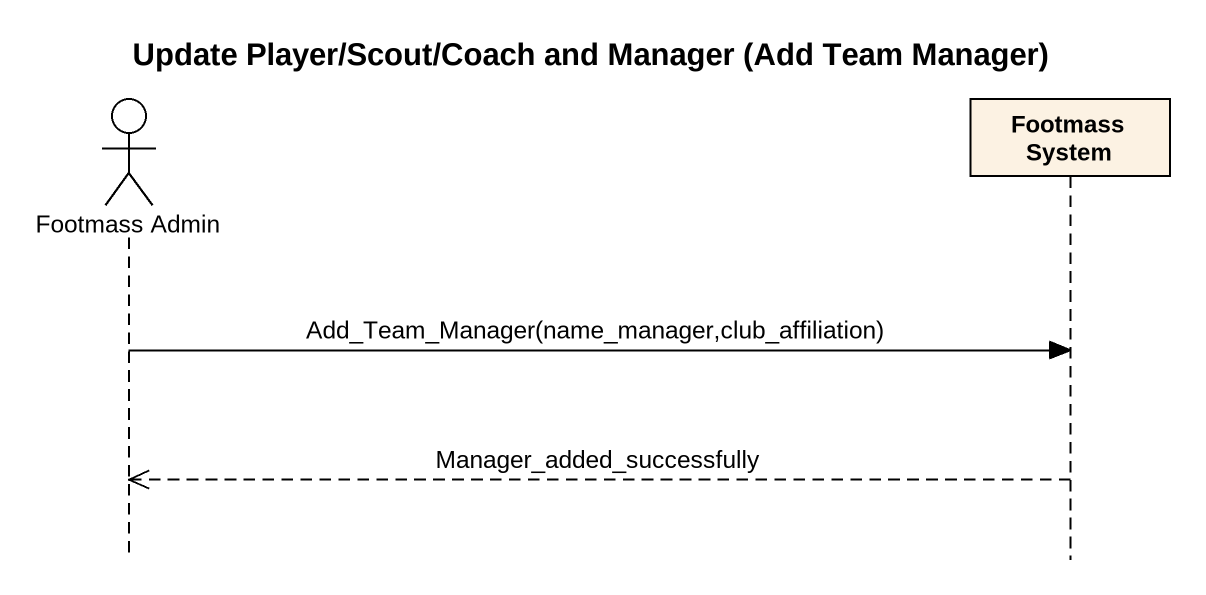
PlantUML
@startuml
title Update Player/Scout/Coach and Manager (Add Team Manager)
hide footbox
actor "Footmass Admin" as Footmass_Admin
participant "Footmass System" as Footmass_System

Footmass_Admin -> Footmass_System : Add_Team_Manager(name_manager,club_affiliation)
Footmass_System -->> Footmass_Admin : Manager_added_successfully
@enduml
